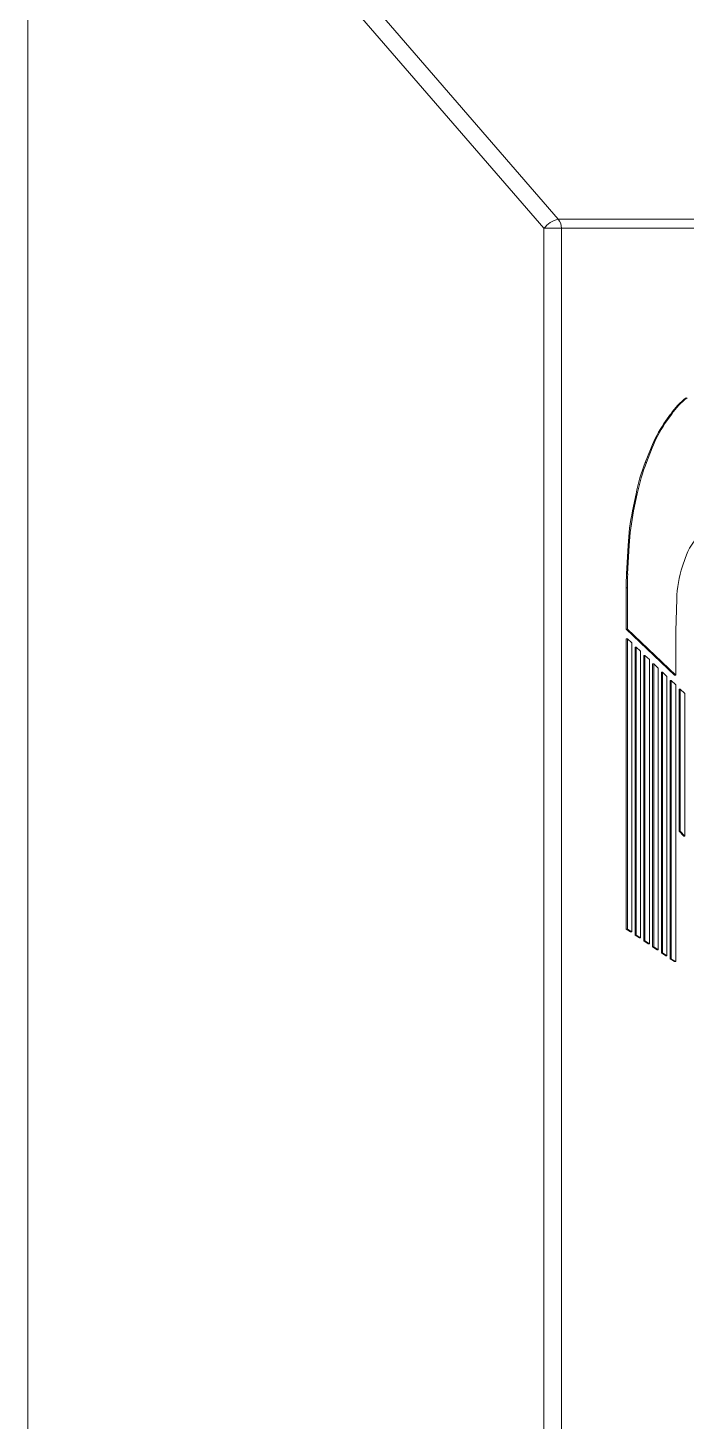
# Model space of a CAD drawing. Header units: centimetres. Extents: x 405464 to 563355, y 50011 to 66875.
# Drawn here: x 510115.47 to 510120.62, y 53816.61 to 53827.49 of the extents above; entities that cross this region are included whole.
import ezdxf

# ---------------------------------------------------------------- set-up
doc = ezdxf.new("R2010")
doc.units = ezdxf.units.CM
doc.layers.get('0').update_dxf_attribs({"lineweight": 9})
doc.layers.add('0-KRCN-MİMARİ-220526', color=8, linetype='Continuous', lineweight=9)
doc.layers.add('TF_Mobilya', color=142, linetype='Continuous', lineweight=9)

# ---------------------------------------------------------------- blocks, each defined once
blk = doc.blocks.new('kombine_altyapı')
at = {"color": 8, "linetype": 'Continuous', "lineweight": 15}
for p, q in [((5757.205, 1570.3), (5757.205, 1521.1)), ((5761.24, 1563.559), (5757.343, 1568.059)), ((5757.48, 1568.1), (5761.352, 1563.63)), ((5761.352, 1563.63), (5771.152, 1563.63)), ((5761.24, 1563.559), (5761.377, 1563.559)), ((5761.24, 1527.842), (5761.24, 1563.559)), ((5761.377, 1563.559), (5761.377, 1527.842)), ((5771.177, 1563.559), (5761.377, 1563.559)), ((5762.23, 1562.108), (5762.178, 1562.033)), ((5762.239, 1562.108), (5762.186, 1562.033)), ((5762.239, 1562.108), (5762.23, 1562.108)), ((5762.186, 1562.033), (5762.178, 1562.033)), ((5762.078, 1561.843), (5762.032, 1561.729)), ((5762.086, 1561.843), (5762.041, 1561.729)), ((5762.086, 1561.843), (5762.078, 1561.843)), ((5762.041, 1561.729), (5762.032, 1561.729)), ((5761.96, 1561.485), (5761.932, 1561.351)), ((5761.969, 1561.485), (5761.941, 1561.351)), ((5761.969, 1561.485), (5761.96, 1561.485)), ((5761.941, 1561.351), (5761.932, 1561.351)), ((5761.898, 1561.08), (5761.886, 1560.86)), ((5761.907, 1561.08), (5761.894, 1560.86)), ((5761.907, 1561.08), (5761.898, 1561.08)), ((5762.323, 1560.918), (5762.344, 1560.98)), ((5761.894, 1560.86), (5761.886, 1560.86)), ((5761.883, 1560.75), (5761.883, 1560.426)), ((5761.892, 1560.75), (5761.883, 1560.75)), ((5761.892, 1560.75), (5761.892, 1560.426)), ((5762.27, 1560.415), (5762.278, 1560.662)), ((5761.883, 1560.426), (5762.261, 1560.068)), ((5761.892, 1560.426), (5761.883, 1560.426)), ((5761.892, 1560.426), (5762.27, 1560.068)), ((5761.883, 1560.352), (5761.883, 1558.084)), ((5761.892, 1560.352), (5761.883, 1560.352)), ((5761.892, 1560.352), (5761.892, 1558.084)), ((5761.926, 1560.319), (5761.892, 1560.352)), ((5761.926, 1558.061), (5761.926, 1560.319)), ((5762.27, 1560.068), (5762.27, 1560.384)), ((5761.952, 1560.286), (5761.952, 1558.037)), ((5761.96, 1560.286), (5761.952, 1560.286)), ((5761.995, 1560.254), (5761.96, 1560.286)), ((5761.96, 1560.286), (5761.96, 1558.037)), ((5761.995, 1558.014), (5761.995, 1560.254)), ((5762.021, 1560.221), (5762.021, 1557.991)), ((5762.029, 1560.221), (5762.021, 1560.221)), ((5762.029, 1560.221), (5762.029, 1557.991)), ((5762.064, 1560.189), (5762.029, 1560.221)), ((5762.064, 1557.968), (5762.064, 1560.189)), ((5762.089, 1560.156), (5762.089, 1557.945)), ((5762.098, 1560.156), (5762.089, 1560.156)), ((5762.132, 1560.123), (5762.098, 1560.156)), ((5762.098, 1560.156), (5762.098, 1557.945)), ((5762.132, 1557.922), (5762.132, 1560.123)), ((5762.158, 1560.091), (5762.158, 1557.898)), ((5762.167, 1560.091), (5762.158, 1560.091)), ((5762.167, 1560.091), (5762.167, 1557.898)), ((5762.201, 1560.058), (5762.167, 1560.091)), ((5762.201, 1557.875), (5762.201, 1560.058)), ((5762.227, 1560.025), (5762.227, 1557.852)), ((5762.235, 1560.025), (5762.227, 1560.025)), ((5762.27, 1559.993), (5762.235, 1560.025)), ((5762.235, 1560.025), (5762.235, 1557.852)), ((5762.27, 1560.068), (5762.261, 1560.068)), ((5762.27, 1557.829), (5762.27, 1559.993)), ((5762.297, 1559.958), (5762.297, 1558.848)), ((5762.306, 1559.958), (5762.297, 1559.958)), ((5762.342, 1559.924), (5762.306, 1559.958)), ((5762.306, 1559.958), (5762.306, 1558.848)), ((5762.342, 1558.81), (5762.342, 1559.924)), ((5762.297, 1558.848), (5762.334, 1558.81)), ((5762.306, 1558.848), (5762.297, 1558.848)), ((5762.306, 1558.848), (5762.342, 1558.81)), ((5762.342, 1558.81), (5762.334, 1558.81)), ((5761.883, 1558.084), (5761.917, 1558.061)), ((5761.892, 1558.084), (5761.883, 1558.084)), ((5761.892, 1558.084), (5761.926, 1558.061)), ((5761.926, 1558.061), (5761.917, 1558.061)), ((5761.952, 1558.037), (5761.986, 1558.014)), ((5761.96, 1558.037), (5761.952, 1558.037)), ((5761.96, 1558.037), (5761.995, 1558.014)), ((5761.995, 1558.014), (5761.986, 1558.014)), ((5762.021, 1557.991), (5762.055, 1557.968)), ((5762.029, 1557.991), (5762.021, 1557.991)), ((5762.029, 1557.991), (5762.064, 1557.968)), ((5762.064, 1557.968), (5762.055, 1557.968)), ((5762.089, 1557.945), (5762.124, 1557.922)), ((5762.098, 1557.945), (5762.089, 1557.945)), ((5762.098, 1557.945), (5762.132, 1557.922)), ((5762.132, 1557.922), (5762.124, 1557.922)), ((5762.158, 1557.898), (5762.192, 1557.875)), ((5762.167, 1557.898), (5762.158, 1557.898)), ((5762.167, 1557.898), (5762.201, 1557.875)), ((5762.201, 1557.875), (5762.192, 1557.875)), ((5762.227, 1557.852), (5762.261, 1557.829)), ((5762.235, 1557.852), (5762.227, 1557.852)), ((5762.235, 1557.852), (5762.27, 1557.829)), ((5762.27, 1557.829), (5762.261, 1557.829))]:
    blk.add_line(p, q, dxfattribs=at)
for centre, radius, start, end in [((5761.393, 1563.441), 0.193, 102.498, 142.4095), ((5761.269, 1563.56), 0.108, 359.3632, 40.1059), ((5762.667, 1561.812), 0.527, 126.7119, 145.8567), ((5762.677, 1561.81), 0.53, 126.7662, 145.8024), ((5762.944, 1561.507), 0.929, 145.5029, 158.7581), ((5762.959, 1561.503), 0.937, 145.5577, 158.7034), ((5763.375, 1561.201), 1.443, 158.5175, 168.6459), ((5763.387, 1561.2), 1.446, 158.5188, 168.6241), ((5763.755, 1560.981), 1.86, 168.514, 176.9549), ((5763.764, 1560.981), 1.86, 168.514, 176.9549), ((5762.698, 1560.879), 0.368, 128.1667, 164.0385), ((5763.864, 1560.751), 1.981, 176.8443, 180.0441), ((5763.895, 1560.751), 2.003, 176.8863, 180.0514), ((5763.142, 1560.643), 0.864, 161.447, 178.7321), ((5763.051, 1560.387), 0.781, 177.9817, 180.2527)]:
    blk.add_arc(centre, radius, start, end, dxfattribs=at)
blk = doc.blocks.new('A$C9e52caec')
at = {"layer": 'TF_Mobilya', "color": 8}
blk.add_blockref('kombine_altyapı', (0, 0), dxfattribs=at)

msp = doc.modelspace()

# ---------------------------------------------------------------- block references
at = {"layer": '0-KRCN-MİMARİ-220526', "rotation": 359.999999999997}
msp.add_blockref('A$C9e52caec', (504358.269, 52262.368, 73.999), dxfattribs=at)

doc.saveas('drawing.dxf')
